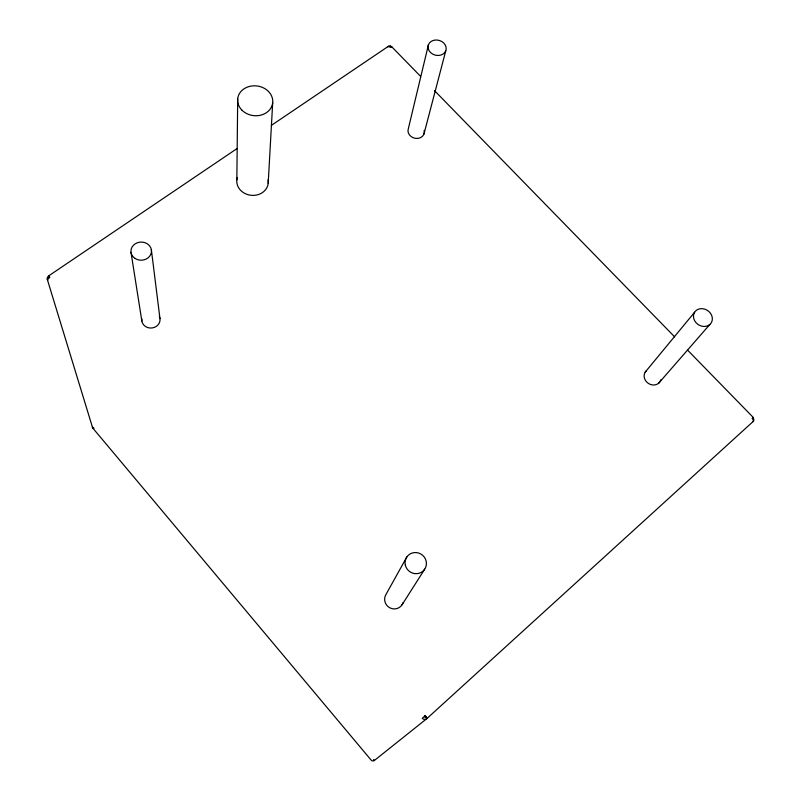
<?xml version="1.0" encoding="UTF-8"?>
<svg xmlns="http://www.w3.org/2000/svg" width="801" height="801" viewBox="0 0 801 801"><rect width="100%" height="100%" fill="white"/><g stroke="black" fill="none" stroke-linecap="round" stroke-linejoin="round"><path stroke-width="1.2" d="M236.846 179.814L237.697 98.633M268.195 183.349L272.69 102.778M428.455 44.656L408.38 128.55A8.27 7.049 15.4 0 0 415.719 138.403A8.27 7.049 15.4 0 0 424.16 130.403M423.949 134.067L445.777 50.783A9.201 7.62 15.6 0 0 435.143 40.05A9.201 7.62 15.6 0 0 430.397 52.385A9.201 7.62 15.6 0 0 445.777 50.783M406.808 557.015L386.202 594.082A9.572 9.332 43.7 0 0 389.957 607.889A9.572 9.332 43.7 0 0 403.063 602.682M401.992 604.885L424.71 569.171M645.195 372.125L694.607 312.24M658.672 383.218L709.796 324.515A9.862 8.451 33.7 0 0 705.07 309.256A9.862 8.451 33.7 0 0 693.856 318.898A9.862 8.451 33.7 0 0 709.796 324.515M687.729 350.267L753.23 417.431L752.139 418.432A2.964 1.472 44.7 0 1 753.1 421.536L426.843 718.617L374.518 760.349A2.483 2.383 86.1 0 1 371.153 760.099L92.896 428.205A2.303 2.113 -13 0 1 92.465 426.653M753.23 417.431L752.93 417.681A2.974 2.563 39.9 0 1 753.1 421.536M48.44 276.035L237.076 148.555M271.279 125.447L388.395 46.298M374.518 760.349L373.506 759.588M391.659 46.698L420.475 76.245M434.452 90.573L674.622 336.831M92.896 428.205L94.007 428.175L93.256 428.395L92.806 427.484M47.359 279.589L92.606 427.734M131.014 252.395L141.847 321.011M151.379 249.852L159.96 318.568M159.329 316.505A9.141 8.23 -3.4 0 1 152.15 327.959A9.141 8.23 -3.4 0 1 141.837 318.858M660.805 379.824A8.811 7.74 34.9 0 1 648.45 383.469A8.811 7.74 34.9 0 1 646.517 370.603M268.045 179.764A15.77 13.727 6.4 0 1 251.644 195.344A15.77 13.727 6.4 0 1 237.366 177.472M390.688 46.078L390.087 47.049L389.616 46.638A2.753 1.252 58.4 0 0 388.004 46.869A2.683 2.233 13.6 0 1 391.759 47.329A2.733 1.031 -46.7 0 0 390.588 46.758L389.616 46.638L389.767 45.957L390.688 46.078M49.362 276.715L48.631 278.227A3.014 1.292 -38.2 0 0 47.74 280.2A3.074 2.693 -7.5 0 1 48.4 276.405A3.064 0.501 53.8 0 1 49.362 276.715L49.822 277.216L48.631 278.227L48.14 277.536L49.362 276.715M425.141 715.704L422.277 718.267A3.344 3.214 72.3 0 0 426.843 718.617A3.324 0.601 49.4 0 0 426.172 717.025L425.141 715.704M426.172 717.025L425.291 717.676L424.51 716.284L426.172 717.025M134.989 258.413A10.283 9.071 -1.6 0 0 151.399 252.215A10.283 9.071 -1.6 0 0 137.211 242.813A10.283 9.071 -1.6 0 0 134.989 258.413M405.296 564.975A10.824 10.433 37.5 0 0 422.898 571.213A10.824 10.433 37.5 0 0 419.023 553.171A10.824 10.433 37.5 0 0 405.296 564.975M241.662 109.867A17.622 14.929 7.2 0 0 271.679 106.553A17.622 14.929 7.2 0 0 252.225 85.927A17.622 14.929 7.2 0 0 241.662 109.867"/></g></svg>
